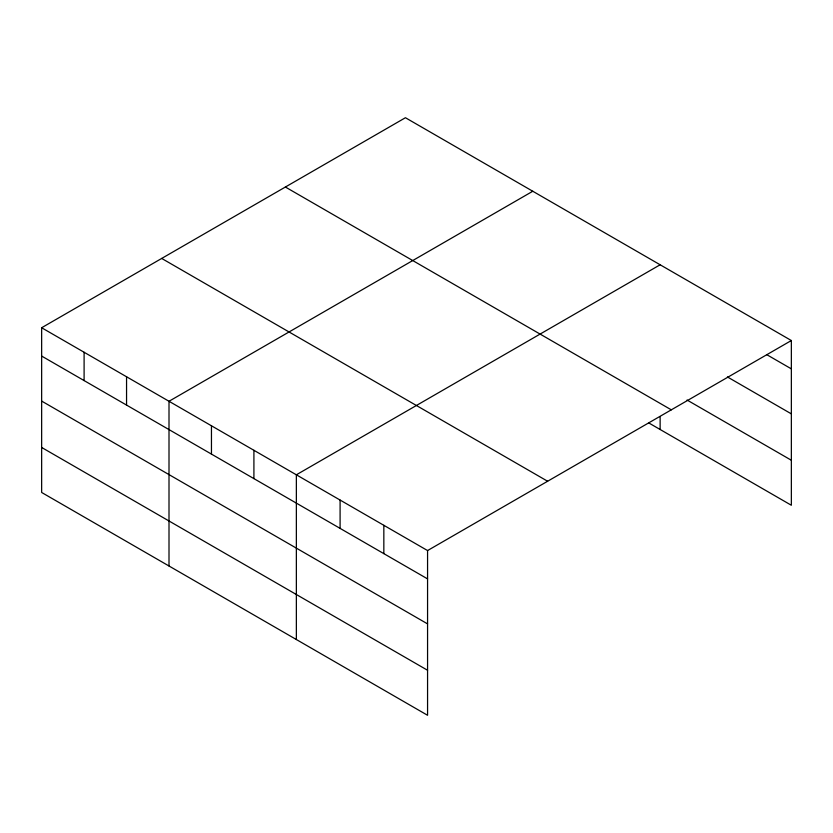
<?xml version="1.0" encoding="UTF-8"?>
<svg xmlns="http://www.w3.org/2000/svg" width="833" height="833" viewBox="0 0 833 833"><rect width="100%" height="100%" fill="white"/><g stroke="black" fill="none" stroke-linecap="round" stroke-linejoin="round"><path stroke-width="1.25" d="M427.568 623.886L427.568 550.561L41.65 327.744L41.65 492.47L427.568 715.276L427.568 623.886L41.65 401.079M648.969 423.049L791.35 505.256L791.35 340.53L405.432 117.724L41.65 327.744M532.787 191.246L169.005 401.277L169.005 565.992M660.132 264.779L296.361 474.8L296.361 639.525M427.568 550.561L791.35 340.53M766.672 354.608L791.35 368.852M727.428 376.953L791.35 413.866M687.048 400.027L791.35 460.243M285.386 187.029L671.304 409.836M161.696 258.438L547.614 481.245M41.65 356.066L427.568 578.883M41.65 447.456L427.568 670.263M660.132 416.635L660.132 429.495M383.836 525.311L383.836 553.622M340.093 500.05L340.093 528.372M253.909 450.289L253.909 478.611M211.457 425.788L211.457 454.1M126.554 376.766L126.554 405.088M84.102 352.255L84.102 380.577"/></g></svg>
